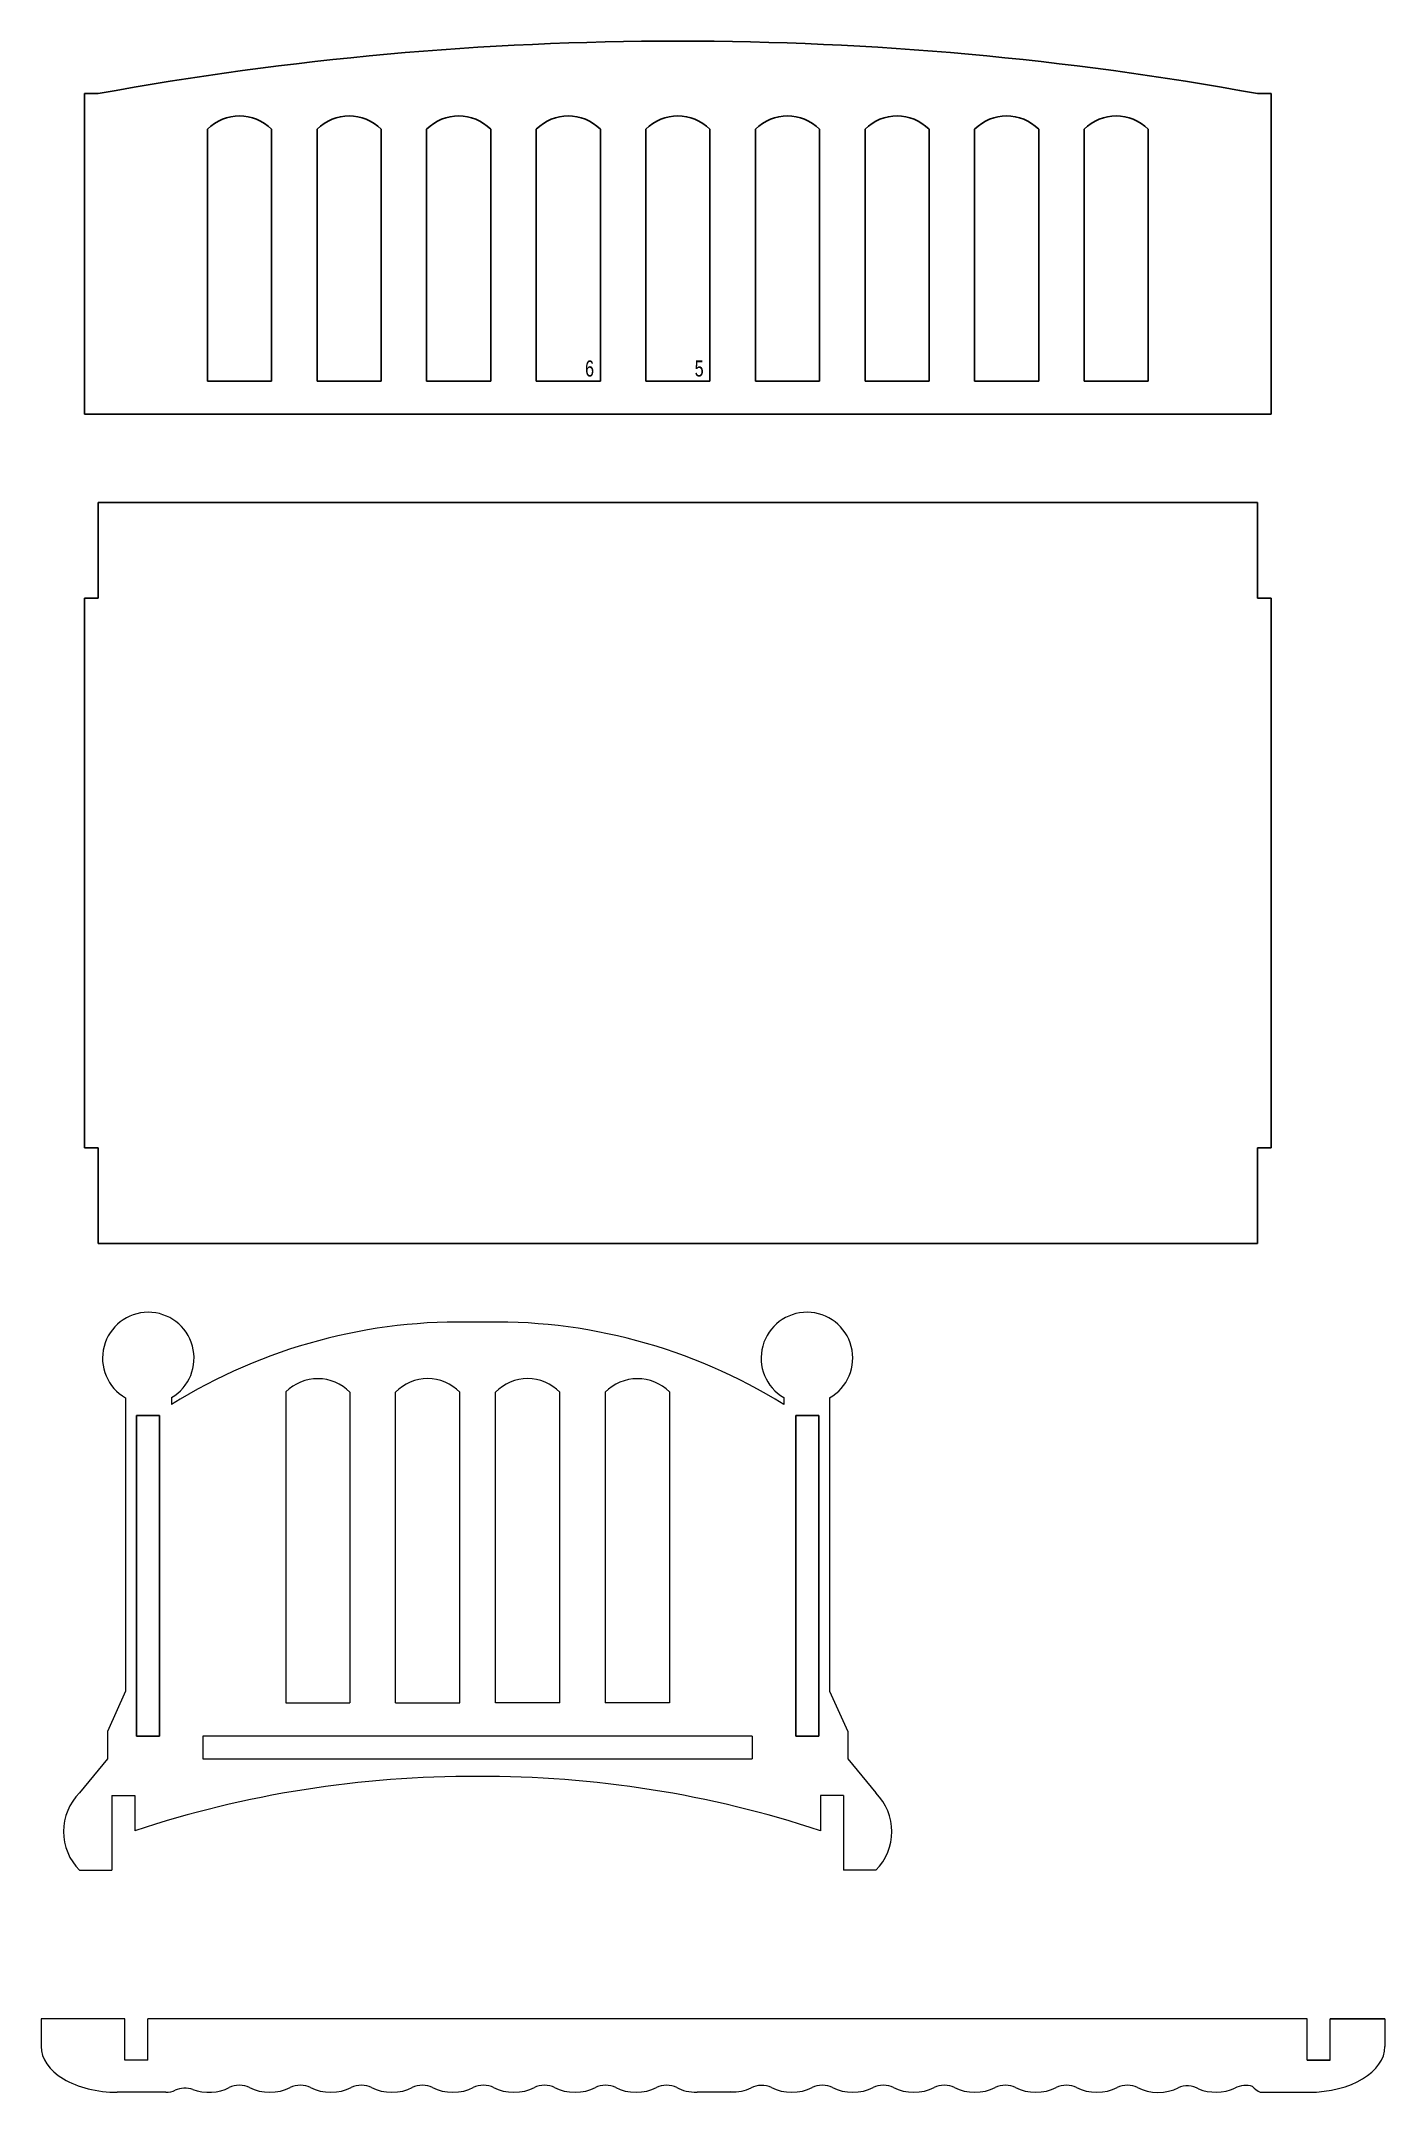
# Paper-space layout 'SW_SW_Model_1_2' of a CAD drawing. Header units: millimetres. Extents: x 3 to 296, y 377 to 825.
import ezdxf

# ---------------------------------------------------------------- set-up
doc = ezdxf.new("R2010")
doc.units = ezdxf.units.MM
doc.layers.add('2', color=179, linetype='Continuous')
doc.styles.add('SLDTEXTSTYLE0', font='TXT', dxfattribs={"width": 0.75})
doc.dimstyles.new('SLDDIMSTYLE0', dxfattribs={"dimtxt": 3.5, "dimasz": 3.302, "dimexe": 0, "dimexo": 0.0625, "dimgap": 0.875, "dimtad": 1, "dimdec": 0, "dimrnd": 1e-09, "dimzin": 12, "dimdsep": 46, "dimtxsty": 'SLDTEXTSTYLE0', "dimblk1": 'NONE', "dimblk2": 'NONE', "dimsah": 1, "dimcen": 0.09, "dimadec": 0, "dimazin": 3, "dimtfac": 1, "dimtdec": 4, "dimtmove": 0, "dimatfit": 0, "dimldrblk": 'NONE', "dimfxl": 1, "dimfrac": 2, "dimtolj": 1, "dimtzin": 12, "dimarcsym": 0})

# ---------------------------------------------------------------- blocks, each defined once
blk = doc.blocks.new('_D')
at = {"color": 7, "linetype": 'Continuous', "lineweight": 0, "insert": (121.76, 754.97), "char_height": 3.5, "attachment_point": 1, "style": 'SLDTEXTSTYLE0'}
blk.add_mtext('6', dxfattribs=at)
blk = doc.blocks.new('_NONE')
blk = doc.blocks.new('_D_1')
at = {"color": 7, "linetype": 'Continuous', "lineweight": 0, "insert": (145.7, 754.97), "char_height": 3.5, "attachment_point": 1, "style": 'SLDTEXTSTYLE0'}
blk.add_mtext('5', dxfattribs=at)

psp = doc.layouts.new('SW_SW_Model_1_2')

# ---------------------------------------------------------------- linework, layer by layer
at = {"layer": '2'}
for p, q in [((12.4, 743.24), (12.4, 813.24)), ((12.4, 813.24), (15.4, 813.24)), ((271.65, 813.24), (268.65, 813.24)), ((271.65, 743.24), (271.65, 813.24)), ((39.27, 750.45), (39.27, 805.45)), ((53.27, 750.45), (53.27, 805.45)), ((63.21, 750.45), (63.21, 805.45)), ((77.21, 750.45), (77.21, 805.45)), ((87.15, 750.45), (87.15, 805.45)), ((101.15, 750.45), (101.15, 805.45)), ((111.09, 750.45), (111.09, 805.45)), ((125.09, 750.45), (125.09, 805.45)), ((135.03, 750.45), (135.03, 805.45)), ((149.03, 750.45), (149.03, 805.45)), ((158.96, 750.45), (158.96, 805.45)), ((172.96, 750.45), (172.96, 805.45)), ((182.9, 750.45), (182.9, 805.45)), ((196.9, 750.45), (196.9, 805.45)), ((206.84, 750.45), (206.84, 805.45)), ((220.84, 750.45), (220.84, 805.45)), ((230.78, 750.45), (230.78, 805.45)), ((244.78, 750.45), (244.78, 805.45)), ((39.27, 750.45), (53.27, 750.45)), ((63.21, 750.45), (77.21, 750.45)), ((87.15, 750.45), (101.15, 750.45)), ((111.09, 750.45), (125.09, 750.45)), ((135.03, 750.45), (149.03, 750.45)), ((158.96, 750.45), (172.96, 750.45)), ((182.9, 750.45), (196.9, 750.45)), ((206.84, 750.45), (220.84, 750.45)), ((230.78, 750.45), (244.78, 750.45)), ((12.4, 743.24), (271.65, 743.24)), ((268.64, 723.94), (15.38, 723.94)), ((15.38, 703.05), (15.38, 723.94)), ((268.64, 703.05), (268.64, 723.94)), ((15.38, 703.05), (12.38, 703.05)), ((12.38, 703.05), (12.38, 583.05)), ((268.64, 703.05), (271.64, 703.05)), ((271.64, 703.05), (271.64, 583.05)), ((12.38, 583.05), (15.38, 583.05)), ((15.38, 562.16), (15.38, 583.05)), ((268.64, 562.16), (268.64, 583.05)), ((271.64, 583.05), (268.64, 583.05)), ((15.38, 562.16), (268.64, 562.16)), ((23.79, 454.65), (23.79, 524.65)), ((23.79, 524.65), (28.79, 524.65)), ((28.79, 524.65), (28.79, 454.65)), ((167.78, 454.65), (167.78, 524.65)), ((167.78, 524.65), (172.78, 524.65)), ((172.78, 524.65), (172.78, 454.65)), ((23.79, 454.65), (28.79, 454.65)), ((167.78, 454.65), (172.78, 454.65)), ((284.53, 392.92), (296.48, 392.89)), ((279.5, 383.92), (284.53, 383.92)), ((146.21, 376.89), (153.55, 376.97))]:
    psp.add_line(p, q, dxfattribs=at)
at = {"layer": '2', "color": 179, "lineweight": 0}
for p, q in [((56.4, 529.78), (56.4, 461.91)), ((70.4, 529.76), (70.4, 461.91)), ((80.33, 461.91), (80.33, 529.76)), ((94.4, 461.91), (94.4, 529.76)), ((102.17, 461.91), (102.17, 529.76)), ((116.23, 461.91), (116.23, 529.76)), ((126.17, 529.76), (126.17, 461.91)), ((140.17, 529.78), (140.17, 461.91)), ((21.4, 528.48), (21.4, 464.48)), ((31.4, 528.54), (31.4, 527.03)), ((165.17, 528.54), (165.17, 527.03)), ((175.17, 528.48), (175.17, 464.48)), ((21.4, 464.48), (17.4, 455.65)), ((56.4, 461.91), (70.4, 461.91)), ((80.33, 461.91), (94.4, 461.91)), ((116.23, 461.91), (102.17, 461.91)), ((140.17, 461.91), (126.17, 461.91)), ((175.17, 464.48), (179.17, 455.65)), ((17.4, 455.65), (17.4, 449.65)), ((158.28, 454.65), (38.28, 454.65)), ((38.28, 454.65), (38.28, 449.65)), ((158.28, 454.65), (158.28, 449.65)), ((179.17, 455.65), (179.17, 449.65)), ((17.4, 449.65), (11.33, 442.25)), ((38.28, 449.65), (158.28, 449.65)), ((179.17, 449.65), (185.24, 442.25)), ((18.4, 441.65), (23.4, 441.65)), ((18.4, 441.65), (18.4, 425.35)), ((23.4, 441.65), (23.4, 433.98)), ((173.17, 441.65), (173.17, 433.98)), ((178.17, 441.65), (173.17, 441.65)), ((178.17, 441.65), (178.17, 425.35)), ((11.33, 425.35), (18.4, 425.35)), ((185.24, 425.35), (178.17, 425.35)), ((21.24, 392.89), (2.92, 392.89)), ((2.92, 392.89), (2.92, 386.89)), ((21.24, 383.89), (21.24, 392.89)), ((279.5, 392.92), (26.24, 392.89)), ((26.24, 383.89), (26.24, 392.89)), ((279.5, 383.92), (279.5, 392.92)), ((284.53, 383.92), (284.53, 392.92)), ((296.48, 392.89), (296.48, 386.89)), ((26.24, 383.89), (21.24, 383.89))]:
    psp.add_line(p, q, dxfattribs=at)
at = {"layer": '2', "color": 40, "lineweight": 0}
for p, q in [((30.15, 376.89), (19.58, 376.89)), ((269.25, 376.89), (279.81, 376.89))]:
    psp.add_line(p, q, dxfattribs=at)
at = {"layer": '2'}
for centre, radius, start, end in [((142.03, 119.74), 704.96, 79.65219, 100.34781), ((46.27, 798.45), 9.9, 45, 135), ((70.21, 798.45), 9.9, 45, 135), ((94.15, 798.45), 9.9, 45, 135), ((118.09, 798.45), 9.9, 45, 135), ((142.03, 798.45), 9.9, 45, 135), ((165.96, 798.45), 9.9, 45, 135), ((189.9, 798.45), 9.9, 45, 135), ((213.84, 798.45), 9.9, 45, 135), ((237.78, 798.45), 9.9, 45, 135)]:
    psp.add_arc(centre, radius, start, end, dxfattribs=at)
at = {"layer": '2', "color": 179, "lineweight": 0}
for points in [[(26.29, 547.17), (21.76, 547.14), (17.82, 544.08), (16.67, 539.7)], [(35.99, 539.81), (34.8, 544.18), (30.82, 547.19), (26.29, 547.17)], [(170.28, 547.17), (165.75, 547.19), (161.77, 544.18), (160.57, 539.81)], [(179.89, 539.7), (178.75, 544.08), (174.8, 547.14), (170.28, 547.17)], [(98.28, 544.99), (74.7, 545.75), (51.43, 539.5), (31.4, 527.03)], [(165.17, 527.03), (145.14, 539.5), (121.86, 545.75), (98.28, 544.99)], [(16.67, 539.7), (15.53, 535.32), (17.46, 530.72), (21.4, 528.48)], [(31.4, 528.54), (35.3, 530.82), (37.19, 535.45), (35.99, 539.81)], [(160.57, 539.81), (159.38, 535.45), (161.26, 530.82), (165.17, 528.54)], [(175.17, 528.48), (179.1, 530.72), (181.04, 535.32), (179.89, 539.7)], [(63.4, 532.67), (60.77, 532.67), (58.25, 531.63), (56.4, 529.78)], [(70.4, 529.76), (68.54, 531.62), (66.02, 532.67), (63.4, 532.67)], [(87.37, 532.68), (84.73, 532.68), (82.2, 531.63), (80.33, 529.76)], [(94.4, 529.76), (92.53, 531.63), (90, 532.68), (87.37, 532.68)], [(109.2, 532.68), (106.56, 532.68), (104.03, 531.63), (102.17, 529.76)], [(116.23, 529.76), (114.37, 531.63), (111.84, 532.68), (109.2, 532.68)], [(133.17, 532.67), (130.54, 532.67), (128.02, 531.62), (126.17, 529.76)], [(140.17, 529.78), (138.31, 531.63), (135.79, 532.67), (133.17, 532.67)], [(98.28, 445.85), (72.84, 445.95), (47.56, 441.95), (23.4, 433.98)], [(173.17, 433.98), (149.01, 441.95), (123.72, 445.95), (98.28, 445.85)], [(11.33, 442.25), (9.09, 440.01), (7.83, 436.97), (7.83, 433.8)], [(185.24, 425.35), (189.91, 430.02), (189.91, 437.58), (185.24, 442.25)], [(7.83, 433.8), (7.83, 430.63), (9.09, 427.59), (11.33, 425.35)], [(2.92, 386.89), (2.92, 384.24), (4.67, 381.69), (7.8, 379.82)], [(279.81, 376.89), (289.02, 376.89), (296.48, 381.37), (296.48, 386.89)], [(7.8, 379.82), (10.92, 377.94), (15.16, 376.89), (19.58, 376.89)]]:
    psp.add_open_spline(points, degree=3, dxfattribs=at)
at = {"layer": '2', "color": 40, "lineweight": 0}
for points in [[(30.15, 376.89), (30.91, 376.89), (31.65, 377.05), (32.24, 377.33)], [(36.08, 377.48), (34.88, 377.93), (33.34, 377.87), (32.24, 377.33)], [(36.08, 377.48), (38.59, 376.56), (41.82, 376.73), (44.02, 377.91)], [(48.46, 377.91), (47.2, 378.59), (45.28, 378.59), (44.02, 377.91)], [(48.46, 377.91), (50.99, 376.55), (54.82, 376.55), (57.35, 377.91)], [(61.79, 377.91), (60.53, 378.59), (58.61, 378.59), (57.35, 377.91)], [(61.79, 377.91), (64.32, 376.55), (68.15, 376.55), (70.68, 377.91)], [(75.12, 377.91), (73.86, 378.59), (71.94, 378.59), (70.68, 377.91)], [(75.12, 377.91), (77.65, 376.55), (81.48, 376.55), (84.01, 377.91)], [(88.45, 377.91), (87.19, 378.59), (85.27, 378.59), (84.01, 377.91)], [(88.45, 377.91), (90.98, 376.55), (94.81, 376.55), (97.34, 377.91)], [(101.78, 377.91), (100.52, 378.59), (98.6, 378.59), (97.34, 377.91)], [(101.78, 377.91), (104.31, 376.55), (108.14, 376.55), (110.67, 377.91)], [(115.11, 377.91), (113.85, 378.59), (111.93, 378.59), (110.67, 377.91)], [(115.11, 377.91), (117.64, 376.55), (121.47, 376.55), (124, 377.91)], [(128.44, 377.91), (127.18, 378.59), (125.26, 378.59), (124, 377.91)], [(128.44, 377.91), (130.97, 376.55), (134.8, 376.55), (137.33, 377.91)], [(141.77, 377.91), (140.51, 378.59), (138.59, 378.59), (137.33, 377.91)], [(141.77, 377.91), (142.99, 377.25), (144.57, 376.89), (146.21, 376.89)], [(153.55, 376.97), (155.18, 376.91), (156.78, 377.22), (158.02, 377.83)], [(162.47, 377.91), (161.19, 378.56), (159.28, 378.53), (158.02, 377.83)], [(162.47, 377.91), (165, 376.55), (168.82, 376.55), (171.35, 377.91)], [(175.8, 377.91), (174.53, 378.59), (172.62, 378.59), (171.35, 377.91)], [(175.8, 377.91), (178.33, 376.55), (182.15, 376.55), (184.68, 377.91)], [(189.13, 377.91), (187.86, 378.59), (185.95, 378.59), (184.68, 377.91)], [(189.13, 377.91), (191.66, 376.55), (195.48, 376.55), (198.01, 377.91)], [(202.46, 377.91), (201.19, 378.59), (199.28, 378.59), (198.01, 377.91)], [(202.46, 377.91), (204.99, 376.55), (208.81, 376.55), (211.34, 377.91)], [(215.79, 377.91), (214.52, 378.59), (212.61, 378.59), (211.34, 377.91)], [(215.79, 377.91), (218.32, 376.55), (222.14, 376.55), (224.67, 377.91)], [(229.12, 377.91), (227.85, 378.59), (225.94, 378.59), (224.67, 377.91)], [(229.12, 377.91), (231.65, 376.55), (235.47, 376.55), (238, 377.91)], [(242.45, 377.91), (241.18, 378.59), (239.27, 378.59), (238, 377.91)], [(242.45, 377.91), (244.97, 376.54), (248.8, 376.52), (251.33, 377.87)], [(255.77, 377.63), (254.54, 378.38), (252.63, 378.48), (251.33, 377.87)], [(255.77, 377.63), (258.05, 376.62), (261.28, 376.69), (263.71, 377.8)], [(267.54, 378.18), (266.38, 378.56), (264.84, 378.4), (263.71, 377.8)], [(267.54, 378.18), (267.95, 377.67), (268.55, 377.21), (269.25, 376.89)]]:
    psp.add_open_spline(points, degree=3, dxfattribs=at)

# ---------------------------------------------------------------- dimensions: what is measured, and where the dimension line sits
at = {"color": 7, "linetype": 'Continuous', "lineweight": 0}
for base, p2, picture, middle in [((123.05774885, 750.45363374), (111.08874884, 750.45363374), '_D', (123.05774885, 750.45363374)), ((146.99574885, 750.45363374), (158.96474885, 750.45363374), '_D_1', (146.99574885, 750.45363374))]:
    dim = psp.add_linear_dim(base=base, p1=(135.02674884, 750.45363374), p2=p2, angle=90, dimstyle='SLDDIMSTYLE0', dxfattribs=at)
    dim.commit()
    dim.dimension.update_dxf_attribs({"geometry": picture, "text_midpoint": middle, "dimtype": 160})

doc.saveas('drawing.dxf')
